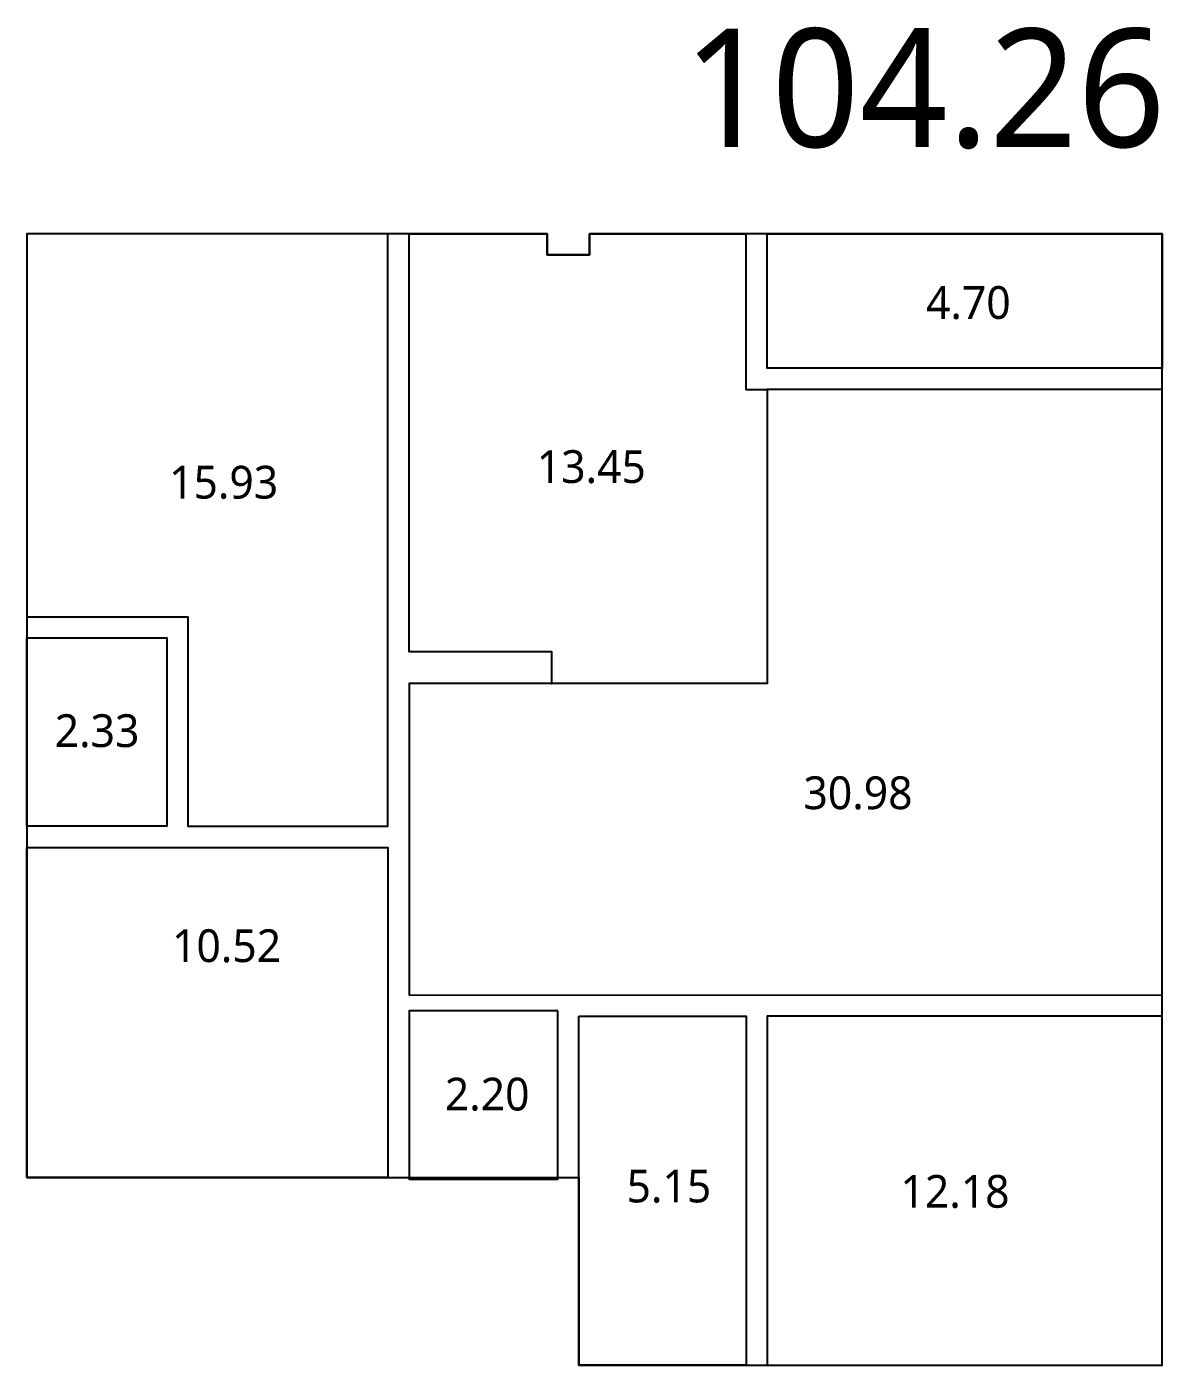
# Model space of a CAD drawing. Header units: millimetres. Extents: x 194631 to 262977, y 38570 to 93030.
# Drawn here: x 219158 to 229831, y 79801 to 92381 of the extents above; entities that cross this region are included whole.
import ezdxf
from ezdxf.enums import TextEntityAlignment as Align

# ---------------------------------------------------------------- set-up
doc = ezdxf.new("R2010")
doc.units = ezdxf.units.MM
doc.header["$LTSCALE"] = 20
doc.styles.add('HY울릉도L', font='NanumBarunGothic.ttf')

msp = doc.modelspace()

# ---------------------------------------------------------------- linework, layer by layer
for points in [[(219158.4, 86835.9), (220673.4, 86835.9), (220673.4, 84865.9), (222553.4, 84865.9), (222553.4, 90435.9), (219158.4, 90435.9), (219158.4, 86835.9)], [(229830.4, 90435.9), (224448.4, 90435.9), (224448.4, 90235.9), (224048.4, 90235.9), (224048.4, 90435.9), (219158.4, 90435.9), (219158.4, 81565.9), (224348.4, 81565.9), (224348.4, 79800.9), (229830.7, 79800.9), (229830.4, 90435.9)], [(226116.4, 86207.7), (224093.6, 86206.6), (224093.4, 86506.6), (222753.4, 86506.6), (222753.4, 90435.9), (224048.4, 90435.9), (224048.4, 90235.9), (224448.4, 90235.9), (224448.4, 90435.9), (225916.4, 90435.9), (225916.4, 88970.9), (226116.4, 88970.9), (226116.4, 86207.7)], [(229830.4, 88970.9), (226116.4, 88970.9), (226117.8, 86207.7), (222753.4, 86207.7), (222753.4, 83280.9), (229830.4, 83278.9), (229830.4, 88970.9)], [(226119.4, 79800.9), (229830.7, 79800.9), (229830.7, 83080.9), (226118.4, 83080.9), (226118.4, 79800.9)]]:
    msp.add_lwpolyline(points)
for points in [[(226116.4, 90435.9), (229830.4, 90435.9), (229830.4, 89170.9), (226116.4, 89170.9)], [(219158.4, 86635.9), (220473.4, 86635.9), (220473.4, 84865.9), (219158.4, 84865.9)], [(222553.4, 81565.9), (219158.4, 81565.9), (219158.4, 84665.9), (222553.4, 84665.9)], [(224148.4, 83130.9), (222753.4, 83130.9), (222753.4, 81550.9), (224148.4, 81550.9)], [(224348.4, 83080.9), (225919.4, 83080.9), (225919.4, 79800.9), (224348.4, 79800.9)]]:
    msp.add_lwpolyline(points, close=True)

# ---------------------------------------------------------------- texts
at = {"style": 'HY울릉도L'}
for s, height, p in [('104.26', 1112.85, (229862, 91250.6)), ('4.70', 308.16, (228406.6, 89635)), ('13.45', 308.16, (224977.8, 88093)), ('15.93', 308.16, (221521.8, 87946.3)), ('2.33', 308.16, (220217.3, 85611)), ('30.98', 308.16, (227484.2, 85027.1)), ('10.52', 308.16, (221549.5, 83590)), ('2.20', 308.16, (223884, 82195.1)), ('5.15', 308.16, (225591.9, 81331.1)), ('12.18', 308.16, (228396.2, 81281))]:
    msp.add_text(s, height=height, dxfattribs=at).set_placement(p, align=Align.RIGHT)

doc.saveas('drawing.dxf')
